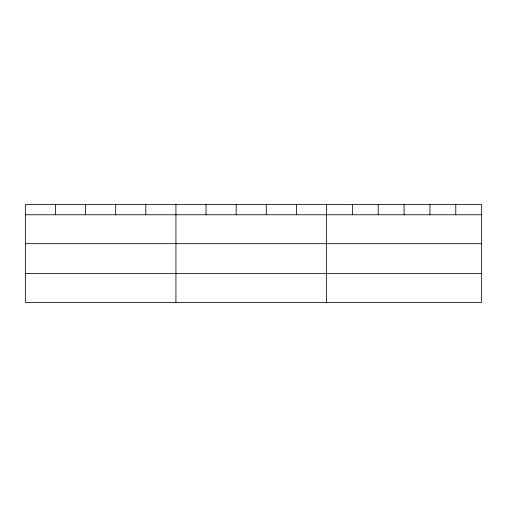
<?xml version="1.0" encoding="UTF-8"?>
<svg xmlns="http://www.w3.org/2000/svg" width="507" height="507" viewBox="0 0 507 507"><rect width="100%" height="100%" fill="white"/><g stroke="black" fill="none" stroke-linecap="round" stroke-linejoin="round"><path stroke-width="0.76" d="M481.65 243.683L481.65 204.619L25.35 204.619L25.35 302.381L481.65 302.381L481.65 243.683L25.35 243.683M25.35 214.772L481.65 214.772M25.35 273.469L481.65 273.469M455.793 204.619L455.793 214.772M429.936 204.619L429.936 214.772M404.079 204.619L404.079 214.772M378.222 204.619L378.222 214.772M352.365 204.619L352.365 214.772M326.508 204.619L326.508 302.381M296.392 204.619L296.392 214.772M266.276 204.619L266.276 214.772M236.161 204.619L236.161 214.772M206.045 204.619L206.045 214.772M175.929 204.619L175.929 302.381M145.813 204.619L145.813 214.772M115.697 204.619L115.697 214.772M85.582 204.619L85.582 214.772M55.466 204.619L55.466 214.772"/></g></svg>
